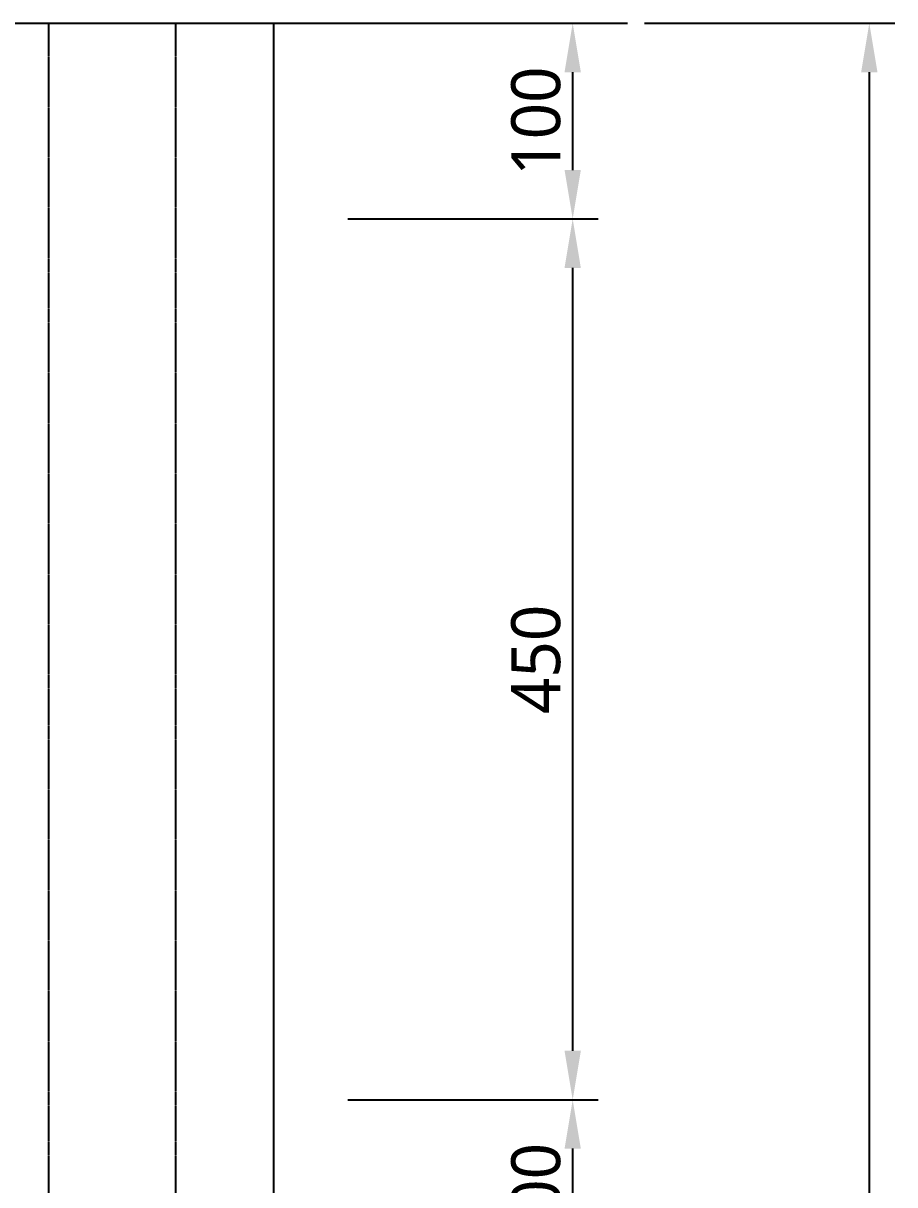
# Model space of a CAD drawing. Header units: millimetres. Extents: x -9013 to 516, y -36629 to 6082.
# Drawn here: x -3943 to -3498, y 4576 to 5169 of the extents above; entities that cross this region are included whole.
import ezdxf

# ---------------------------------------------------------------- set-up
doc = ezdxf.new("R2010")
doc.units = ezdxf.units.MM
doc.header["$LTSCALE"] = 0.05
doc.linetypes.add('CENTER2', pattern=[28.575, 19.05, -3.175, 3.175, -3.175])
doc.layers.get('0').update_dxf_attribs({"lineweight": 18})
doc.layers.get('Defpoints').update_dxf_attribs({"color": 140, "lineweight": 18})
for name, color, linetype in [('1CO', 4, 'Continuous'), ('2CONC', 4, 'Continuous'), ('HWAT___5CS', 3, 'CENTER2')]:
    doc.layers.add(name, color=color, linetype=linetype)
doc.styles.add('trebuchet_MS', font='trebuc.ttf')
doc.dimstyles.new('MGP', dxfattribs={"dimtxt": 2.5, "dimasz": 2.5, "dimexe": 1.25, "dimexo": 0.625, "dimtad": 1, "dimdec": 0, "dimtxsty": 'trebuchet_MS', "dimcen": 2.5, "dimclrt": 7, "dimadec": 0, "dimazin": 0, "dimtfac": 1, "dimtdec": 0, "dimtmove": 0, "dimatfit": 3, "dimfxl": 1.148294, "dimfxlon": 1, "dimarcsym": 2})

# ---------------------------------------------------------------- blocks, each defined once
blk = doc.blocks.new('*D177')
at = {"color": 0, "lineweight": -2, "transparency": 16777216}
for p, q in [((-3776.99, 4619.46), (-3649.16, 4619.46)), ((-3662.16, 4544.46), (-3662.16, 4594.46)), ((-3776.99, 4519.46), (-3649.16, 4519.46))]:
    blk.add_line(p, q, dxfattribs=at)
at = {"color": 0, "transparency": 16777216}
for points in [[(-3666.33, 4594.46), (-3658, 4594.46), (-3662.16, 4619.46)], [(-3666.33, 4544.46), (-3658, 4544.46), (-3662.16, 4519.46)]]:
    blk.add_solid(points, dxfattribs=at)
at = {"layer": 'Defpoints', "color": 0, "transparency": 16777216}
for p in [(-3934.79, 4619.46), (-3662.16, 4619.46), (-3934.79, 4519.46)]:
    blk.add_point(p, dxfattribs=at)
at = {"color": 7, "transparency": 16777216, "insert": (-3680.88, 4569.46), "char_height": 25, "attachment_point": 5, "rotation": 90, "style": 'trebuchet_MS'}
blk.add_mtext('100', dxfattribs=at)
blk = doc.blocks.new('*D178')
at = {"color": 0, "lineweight": -2, "transparency": 16777216}
for p, q in [((-3776.99, 5069.46), (-3649.16, 5069.46)), ((-3662.16, 4644.46), (-3662.16, 5044.46)), ((-3776.99, 4619.46), (-3649.16, 4619.46))]:
    blk.add_line(p, q, dxfattribs=at)
at = {"color": 0, "transparency": 16777216}
for points in [[(-3666.33, 5044.46), (-3658, 5044.46), (-3662.16, 5069.46)], [(-3666.33, 4644.46), (-3658, 4644.46), (-3662.16, 4619.46)]]:
    blk.add_solid(points, dxfattribs=at)
at = {"layer": 'Defpoints', "color": 0, "transparency": 16777216}
for p in [(-3934.79, 5069.46), (-3662.16, 5069.46), (-3934.79, 4619.46)]:
    blk.add_point(p, dxfattribs=at)
at = {"color": 7, "transparency": 16777216, "insert": (-3680.88, 4844.46), "char_height": 25, "attachment_point": 5, "rotation": 90, "style": 'trebuchet_MS'}
blk.add_mtext('450', dxfattribs=at)
blk = doc.blocks.new('*D179')
at = {"color": 0, "lineweight": -2, "transparency": 16777216}
for p, q in [((-3776.99, 5169.46), (-3649.16, 5169.46)), ((-3662.16, 5094.46), (-3662.16, 5144.46)), ((-3776.99, 5069.46), (-3649.16, 5069.46))]:
    blk.add_line(p, q, dxfattribs=at)
at = {"color": 0, "transparency": 16777216}
for points in [[(-3666.33, 5144.46), (-3658, 5144.46), (-3662.16, 5169.46)], [(-3666.33, 5094.46), (-3658, 5094.46), (-3662.16, 5069.46)]]:
    blk.add_solid(points, dxfattribs=at)
at = {"layer": 'Defpoints', "color": 0, "transparency": 16777216}
for p in [(-3934.79, 5169.46), (-3662.16, 5169.46), (-3934.79, 5069.46)]:
    blk.add_point(p, dxfattribs=at)
at = {"color": 7, "transparency": 16777216, "insert": (-3680.88, 5119.46), "char_height": 25, "attachment_point": 5, "rotation": 90, "style": 'trebuchet_MS'}
blk.add_mtext('100', dxfattribs=at)
blk = doc.blocks.new('*D180')
at = {"color": 0, "lineweight": -2, "transparency": 16777216}
for p, q in [((-3625.48, 5169.46), (-3497.65, 5169.46)), ((-3510.65, 5144.46), (-3510.65, 3444.46)), ((-3625.48, 3419.46), (-3497.65, 3419.46))]:
    blk.add_line(p, q, dxfattribs=at)
at = {"color": 0, "transparency": 16777216}
for points in [[(-3514.82, 5144.46), (-3506.48, 5144.46), (-3510.65, 5169.46)], [(-3514.82, 3444.46), (-3506.48, 3444.46), (-3510.65, 3419.46)]]:
    blk.add_solid(points, dxfattribs=at)
at = {"layer": 'Defpoints', "color": 0, "transparency": 16777216}
for p in [(-4174, 5169.46), (-3878.33, 3419.46), (-3510.65, 3419.46)]:
    blk.add_point(p, dxfattribs=at)
at = {"color": 7, "transparency": 16777216, "insert": (-3529.37, 4294.46), "char_height": 25, "attachment_point": 5, "rotation": 90, "style": 'trebuchet_MS'}
blk.add_mtext('1750', dxfattribs=at)

msp = doc.modelspace()

# ---------------------------------------------------------------- linework, layer by layer
at = {"layer": '1CO'}
msp.add_line((-3814.83, 3419.46), (-3814.83, 5169.46), dxfattribs=at)
at = {"layer": '2CONC', "lineweight": -3}
msp.add_line((-4729.46, 5169.46), (-3634.16, 5169.46), dxfattribs=at)
at = {"layer": 'HWAT___5CS', "color": 2}
for p, q in [((-3929.83, 3419.46), (-3929.83, 5169.46)), ((-3864.83, 3419.46), (-3864.83, 5169.46))]:
    msp.add_line(p, q, dxfattribs=at)

# ---------------------------------------------------------------- dimensions: what is measured, and where the dimension line sits
for base, p1, p2, picture, middle in [((-3510.65, 3419.46), (-4174, 5169.46), (-3878.33, 3419.46), '*D180', (-3529.37, 4294.46)), ((-3662.16, 5169.46), (-3934.79, 5069.46), (-3934.79, 5169.46), '*D179', (-3680.88, 5119.46)), ((-3662.16, 5069.46), (-3934.79, 4619.46), (-3934.79, 5069.46), '*D178', (-3680.88, 4844.46)), ((-3662.16, 4619.46), (-3934.79, 4519.46), (-3934.79, 4619.46), '*D177', (-3680.88, 4569.46))]:
    dim = msp.add_linear_dim(base=base, p1=p1, p2=p2, angle=90, dimstyle='MGP', override={"dimscale": 100, "dimtxt": 0.25, "dimasz": 0.25, "dimexe": 0.13, "dimexo": 0.06, "dimgap": 0.06, "dimarcsym": 1})
    dim.commit()
    dim.dimension.update_dxf_attribs({"geometry": picture, "text_midpoint": middle})

doc.saveas('drawing.dxf')
